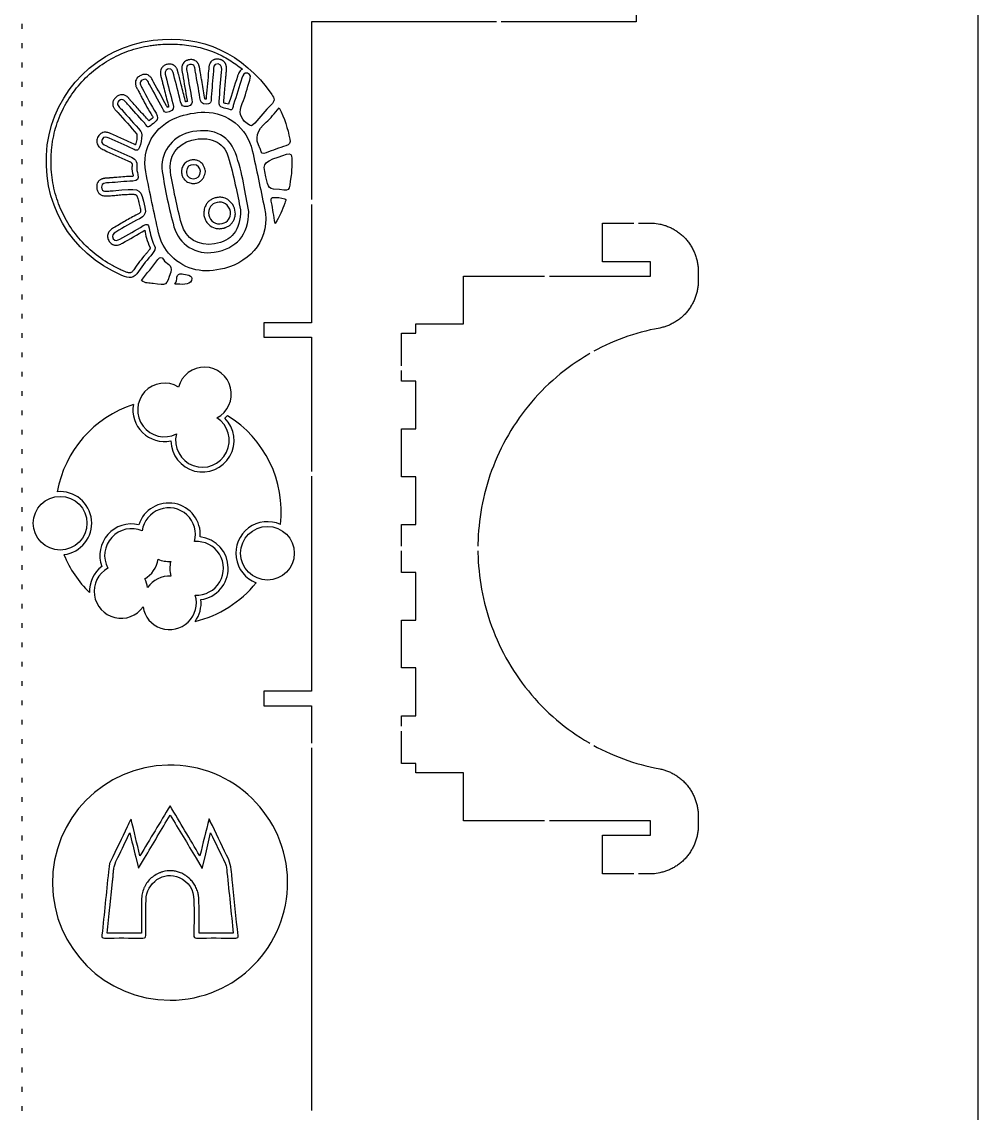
# Model space of a CAD drawing. Header units: millimetres. Extents: x 5931 to 6431, y -1362 to -140.
# Drawn here: x 6231.4 to 6431.4, y -778.2 to -550 of the extents above; entities that cross this region are included whole.
import ezdxf

# ---------------------------------------------------------------- set-up
doc = ezdxf.new("R2010")
doc.units = ezdxf.units.MM
doc.header["$MEASUREMENT"] = 0
for name, color, linetype, true_color in [('graveren', 220, 'Continuous', 0xff00b6), ('Snijden binnen', 160, 'Continuous', 0x0022ff), ('taglio', 98, 'Continuous', 0x004c00)]:
    doc.layers.add(name, color=color, linetype=linetype, true_color=true_color)

msp = doc.modelspace()

# ---------------------------------------------------------------- linework, layer by layer
at = {"layer": 'graveren'}
for points in [[(6269.74, -581.39), (6269.77, -581.2), (6269.72, -581.02)], [(6276.01, -590.33), (6276.02, -590.27), (6276.02, -590.22)]]:
    msp.add_lwpolyline(points, dxfattribs=at)
for centre in [(6239.37, -654.86), (6282.73, -661.14)]:
    msp.add_circle(centre, 5.61, dxfattribs=at)
for centre, start, end in [((6269.56, -627.84), 297.5398, 164.927), ((6261.2, -631.16), 58.4458, 296.2603), ((6269.13, -637.54), 166.0768, 57.4391), ((6262.08, -657.24), 344.9226, 172.0983), ((6254.29, -661.62), 66.6172, 207.8909), ((6267.92, -664.29), 266.9952, 94.2988), ((6254.29, -661.62), 299.4705, 352.0983), ((6262.08, -657.24), 246.6172, 274.2988), ((6267.92, -664.29), 164.9226, 196.6549), ((6252.1, -669.13), 119.4705, 325.1187), ((6262.25, -671.5), 86.9952, 145.1187), ((6252.1, -669.13), 8.5187, 27.8909), ((6262.25, -671.5), 188.5187, 16.6549)]:
    msp.add_arc(centre, 5.61, start, end, dxfattribs=at)
at = {"layer": 'graveren', "color": 18, "true_color": 0x000000}
for points in [[(6236.69, -575.73), (6238.11, -564.46), (6247.23, -555.23), (6258.85, -553.87)], [(6258.85, -553.87), (6269.25, -552.65), (6277.57, -556.56), (6283.62, -565.18)], [(6266.51, -558.93), (6265.44, -559.13), (6265.88, -560.16), (6265.99, -560.86)], [(6267.67, -560.52), (6267.54, -559.8), (6267.57, -558.74), (6266.51, -558.93)], [(6272.42, -558.82), (6271.36, -558.68), (6271.49, -559.64), (6271.42, -560.31)], [(6273.12, -560.54), (6273.18, -559.83), (6273.38, -558.96), (6272.42, -558.82)], [(6261.98, -559.87), (6261.13, -560.09), (6261.31, -560.8), (6261.49, -561.47)], [(6263.13, -561.08), (6262.97, -560.47), (6262.89, -559.64), (6261.98, -559.87)], [(6264.56, -566.72), (6264.12, -564.83), (6263.62, -562.96), (6263.13, -561.08)], [(6265.99, -560.86), (6266.27, -562.66), (6266.59, -564.45), (6266.93, -566.23)], [(6268.59, -565.9), (6268.35, -564.1), (6267.98, -562.32), (6267.67, -560.52)], [(6271.42, -560.31), (6271.25, -562.12), (6271.14, -563.94), (6270.94, -565.75)], [(6272.61, -566.68), (6272.78, -564.63), (6272.95, -562.58), (6273.12, -560.54)], [(6278.57, -560.76), (6277.79, -560.54), (6277.58, -561.18), (6277.4, -561.76)], [(6279.02, -562.22), (6279.21, -561.63), (6279.34, -560.99), (6278.57, -560.76)], [(6256.54, -562.18), (6255.73, -562.66), (6256.24, -563.3), (6256.54, -563.86)], [(6258.06, -563.1), (6257.74, -562.54), (6257.49, -561.62), (6256.54, -562.18)], [(6260.76, -568.05), (6259.85, -566.41), (6258.98, -564.74), (6258.06, -563.1)], [(6261.49, -561.47), (6261.99, -563.34), (6262.41, -565.24), (6262.94, -567.1)], [(6277.4, -561.76), (6276.81, -563.6), (6276.26, -565.47), (6275.62, -567.29)], [(6277.45, -567.08), (6278.13, -565.53), (6278.5, -563.85), (6279.02, -562.22)], [(6253.49, -567.25), (6253.01, -566.73), (6252.52, -565.76), (6251.67, -566.55)], [(6256.54, -563.86), (6257.5, -565.61), (6258.35, -567.42), (6259.43, -569.1)], [(6269.98, -567.21), (6269, -567.2), (6268.71, -566.82), (6268.59, -565.9)], [(6270.94, -565.75), (6270.87, -566.33), (6271.21, -567.23), (6269.98, -567.21)], [(6283.62, -565.18), (6284.21, -566.01), (6284.36, -566.58), (6283.49, -567.39)], [(6251.67, -566.55), (6250.91, -567.26), (6251.76, -567.81), (6252.19, -568.3)], [(6256.92, -571.04), (6255.74, -569.81), (6254.65, -568.49), (6253.49, -567.25)], [(6262.16, -568.86), (6261.19, -569.27), (6261.05, -568.58), (6260.76, -568.05)], [(6262.94, -567.1), (6263.19, -567.98), (6263.07, -568.48), (6262.16, -568.86)], [(6265.99, -567.68), (6265, -567.91), (6264.75, -567.54), (6264.56, -566.72)], [(6266.93, -566.23), (6267.1, -567.07), (6266.92, -567.46), (6265.99, -567.68)], [(6274.68, -568.3), (6273.92, -567.91), (6272.47, -568.25), (6272.61, -566.68)], [(6275.62, -567.29), (6275.47, -567.7), (6275.62, -568.79), (6274.68, -568.3)], [(6278.47, -571.29), (6276.96, -570.06), (6276.67, -568.85), (6277.45, -567.08)], [(6283.49, -567.39), (6282.25, -568.55), (6281.18, -569.89), (6280.08, -571.19)], [(6282.46, -571.01), (6283.42, -570.19), (6284.18, -569.12), (6285.16, -568.01)], [(6285.16, -568.01), (6286.36, -570.22), (6286.96, -572.33), (6287.41, -574.51)], [(6252.19, -568.3), (6253.53, -569.86), (6254.92, -571.38), (6256.27, -572.92)], [(6257.28, -581.4), (6256.35, -576.53), (6259.14, -571.68), (6263.78, -570)], [(6259.43, -569.1), (6260.44, -570.66), (6258.93, -571.05), (6258.31, -571.72)], [(6263.78, -570), (6265.66, -569.32), (6267.62, -568.94), (6269.63, -568.9)], [(6269.63, -568.9), (6274.4, -568.94), (6278.46, -572.15), (6279.55, -576.89)], [(6258.31, -571.72), (6257.6, -572.48), (6257.28, -571.42), (6256.92, -571.04)], [(6276.04, -577.42), (6274.55, -573.42), (6270.84, -571.99), (6266.26, -573.16)], [(6280.08, -571.19), (6279.53, -571.86), (6279.26, -571.95), (6278.47, -571.29)], [(6281.22, -576.56), (6279.93, -574.33), (6280.6, -572.59), (6282.46, -571.01)], [(6248.13, -574.61), (6247.8, -575.37), (6248.43, -575.65), (6248.96, -575.9)], [(6249.64, -574.34), (6249.09, -574.09), (6248.46, -573.85), (6248.13, -574.61)], [(6254.6, -576.6), (6252.94, -575.86), (6251.3, -575.08), (6249.64, -574.34)], [(6256.27, -572.92), (6256.75, -573.47), (6256.19, -576.6), (6255.54, -576.85)], [(6266.26, -573.16), (6262.72, -574.06), (6260.15, -577.58), (6260.72, -581.31)], [(6262.44, -581.37), (6261.92, -578.2), (6263.9, -575.47), (6266.91, -574.73)], [(6266.91, -574.73), (6270.51, -573.85), (6273.57, -575.03), (6274.54, -578.22)], [(6287.41, -574.51), (6287.57, -575.29), (6287.32, -575.69), (6286.58, -575.93)], [(6252.28, -603.05), (6241.42, -598.4), (6235.19, -587.56), (6236.69, -575.73)], [(6248.96, -575.9), (6250.61, -576.67), (6252.25, -577.46), (6253.93, -578.14)], [(6255.54, -576.85), (6255.29, -576.94), (6254.9, -576.74), (6254.6, -576.6)], [(6279.55, -576.89), (6280.48, -580.89), (6281.23, -584.93), (6282.13, -588.94)], [(6281.27, -576.73), (6281.26, -576.67), (6281.25, -576.61), (6281.22, -576.56)], [(6282.47, -577.4), (6281.75, -577.67), (6281.36, -577.51), (6281.27, -576.73)], [(6286.58, -575.93), (6285.2, -576.39), (6283.83, -576.88), (6282.47, -577.4)], [(6284.99, -578.28), (6287.99, -577.2), (6287.99, -577.2), (6287.8, -580.43)], [(6253.93, -578.14), (6254.98, -578.57), (6255.6, -579.1), (6255.41, -580.34)], [(6274.54, -578.22), (6275.73, -582.13), (6276.41, -586.2), (6277.11, -589.29)], [(6278.82, -589.65), (6278.08, -585.97), (6277.58, -581.54), (6276.04, -577.42)], [(6282.76, -583.83), (6281.63, -579.49), (6281.61, -579.5), (6284.99, -578.28)], [(6255.62, -581.9), (6255.87, -582.87), (6255.58, -583.28), (6254.54, -583.32)], [(6255.41, -580.34), (6255.33, -580.84), (6255.49, -581.4), (6255.62, -581.9)], [(6259.96, -594.14), (6259.03, -589.9), (6258.1, -585.66), (6257.28, -581.4)], [(6260.72, -581.31), (6261.32, -585.19), (6262.14, -589.06), (6263.18, -592.85)], [(6264.74, -592.21), (6263.81, -588.64), (6263.04, -585.01), (6262.44, -581.37)], [(6287.8, -580.43), (6287.77, -581.01), (6287.81, -581.61), (6287.7, -582.17)], [(6249.62, -583.67), (6248.92, -583.72), (6247.96, -583.62), (6248.01, -584.58)], [(6254.54, -583.32), (6252.9, -583.37), (6251.26, -583.55), (6249.62, -583.67)], [(6284, -584.98), (6283.22, -584.92), (6282.95, -584.57), (6282.76, -583.83)], [(6287.7, -582.17), (6287.03, -585.82), (6287.91, -585.29), (6284, -584.98)], [(6248.01, -584.58), (6248.07, -585.69), (6249.09, -585.4), (6249.82, -585.36)], [(6249.82, -585.36), (6250.64, -585.32), (6251.46, -585.23), (6252.28, -585.16)], [(6252.28, -585.16), (6256.28, -584.87), (6256.2, -584.89), (6257.1, -588.76)], [(6257.1, -588.76), (6257.41, -590.08), (6257.03, -590.63), (6255.94, -591.19)], [(6283.6, -587.81), (6283.54, -587.44), (6283.3, -586.8), (6283.79, -586.75)], [(6284.32, -592.15), (6284.06, -590.56), (6283.82, -589.19), (6283.6, -587.81)], [(6283.79, -586.75), (6284.64, -586.67), (6285.55, -586.79), (6286.38, -587.01)], [(6286.36, -587.92), (6285.85, -589.35), (6285.3, -590.76), (6284.32, -592.15)], [(6286.38, -587.01), (6286.82, -587.13), (6286.46, -587.63), (6286.36, -587.92)], [(6271.6, -598.19), (6276.2, -597.45), (6278.82, -594.59), (6278.82, -589.65)], [(6277.11, -589.29), (6277.13, -593.68), (6275.22, -595.85), (6271.65, -596.43)], [(6282.13, -588.94), (6283.52, -595.09), (6279.37, -600.15), (6273.73, -601.57)], [(6255.94, -591.19), (6254.27, -592.03), (6252.67, -593.03), (6251.04, -593.96)], [(6251.88, -595.44), (6253.51, -594.5), (6255.16, -593.6), (6256.76, -592.62)], [(6256.76, -592.62), (6257.55, -592.14), (6257.89, -592.3), (6258.02, -593.18)], [(6258.02, -593.18), (6258.21, -594.4), (6258.47, -595.62), (6259.06, -596.71)], [(6263.18, -592.85), (6264.22, -596.66), (6267.87, -598.8), (6271.6, -598.19)], [(6271.65, -596.43), (6268.35, -596.98), (6265.59, -595.43), (6264.74, -592.21)], [(6251.04, -593.96), (6250.49, -594.28), (6250.02, -594.67), (6250.49, -595.36)], [(6250.49, -595.36), (6250.88, -595.94), (6251.39, -595.72), (6251.88, -595.44)], [(6262.52, -598.89), (6261.2, -597.55), (6260.36, -595.95), (6259.96, -594.14)], [(6259.06, -596.71), (6259.45, -597.44), (6259.11, -597.92), (6258.69, -598.45)], [(6258.69, -598.45), (6257.69, -599.68), (6256.59, -600.86), (6255.76, -602.2)], [(6256.38, -604.1), (6257.53, -602.63), (6258.69, -601.18), (6259.8, -599.71)], [(6259.8, -599.71), (6260.26, -599.1), (6260.65, -599.14), (6260.98, -599.73)], [(6260.98, -599.73), (6261.47, -600.61), (6263, -600.77), (6262.5, -602.36)], [(6273.73, -601.57), (6269.48, -602.64), (6265.7, -602.12), (6262.52, -598.89)], [(6255.76, -602.2), (6254.81, -603.75), (6253.81, -603.7), (6252.28, -603.05)], [(6262.5, -602.36), (6261.63, -605.14), (6261.66, -605.23), (6258.82, -604.74)], [(6263.36, -604.85), (6264.06, -604.07), (6263.35, -602.45), (6264.9, -602.72)], [(6258.82, -604.74), (6258.04, -604.61), (6257.17, -604.75), (6256.38, -604.1)], [(6266.84, -604.08), (6266.38, -605.23), (6264.77, -604.84), (6263.36, -604.85)], [(6264.9, -602.72), (6265.59, -602.85), (6267.31, -602.91), (6266.84, -604.08)]]:
    msp.add_open_spline(points, degree=3, dxfattribs=at)
at = {"layer": 'graveren'}
for points, knots in [([(6269.72, -581.02), (6269.68, -580.85), (6269.58, -580.49), (6269.29, -579.88), (6268.8, -579.33), (6268.09, -578.96), (6267.35, -578.85), (6266.62, -578.91), (6265.86, -579.19), (6265.19, -579.78), (6264.87, -580.49), (6264.78, -581.05), (6264.77, -581.43), (6264.8, -581.81), (6264.92, -582.31), (6265.15, -582.78), (6265.5, -583.16), (6265.83, -583.42), (6266.25, -583.64), (6266.7, -583.76), (6267.08, -583.81), (6267.41, -583.81), (6267.87, -583.77), (6268.46, -583.56), (6269.04, -583.1), (6269.52, -582.37), (6269.68, -581.77), (6269.74, -581.39)], [0, 0, 0, 0, 0.534005, 1.120938, 2.001426, 2.725248, 3.480665, 4.200056, 4.916384, 5.877104, 6.831728, 7.201813, 7.571899, 7.959501, 8.347103, 9.118879, 9.503157, 9.887435, 10.394403, 10.90137, 11.28345, 11.536634, 11.910633, 12.658533, 13.392735, 14.097113, 15.246449, 15.246449, 15.246449, 15.246449]), ([(6276.02, -590.22), (6276.02, -589.66), (6275.78, -588.56), (6274.83, -587.35), (6273.72, -586.78), (6272.93, -586.67), (6272.45, -586.71), (6272.13, -586.75), (6271.79, -586.83), (6271.32, -586.98), (6270.76, -587.27), (6270.2, -587.76), (6269.82, -588.33), (6269.58, -588.92), (6269.49, -589.37), (6269.45, -589.69), (6269.43, -589.89), (6269.43, -590.09), (6269.44, -590.5), (6269.57, -591.09), (6269.92, -591.81), (6270.59, -592.62), (6271.42, -593.09), (6272.21, -593.25), (6272.55, -593.27), (6272.82, -593.26), (6273.07, -593.24), (6273.32, -593.2), (6273.56, -593.15), (6273.74, -593.1), (6273.91, -593.05), (6274.13, -592.96), (6274.4, -592.83), (6274.8, -592.59), (6275.23, -592.2), (6275.63, -591.64), (6275.89, -591), (6275.98, -590.55), (6276.01, -590.33)], [0, 0, 0, 0, 1.685547, 3.286743, 4.511393, 5.34051, 5.646916, 5.953322, 6.319849, 6.686375, 7.449691, 8.176191, 8.906589, 9.49359, 10.080591, 10.272994, 10.465396, 10.673473, 10.88155, 11.693896, 12.478134, 13.262372, 14.837452, 15.247399, 15.657346, 15.858156, 16.058967, 16.43258, 16.613644, 16.794708, 16.975771, 17.156835, 17.50974, 17.862644, 18.552526, 19.242407, 19.925405, 20.608403, 20.608403, 20.608403, 20.608403])]:
    msp.add_open_spline(points, degree=3, knots=knots, dxfattribs=at)
for points in [[(6261.92, -705.42), (6248.69, -705.63), (6237.58, -716.51), (6237.76, -730.34)], [(6286.94, -729.75), (6286.8, -716.16), (6275.59, -705.2), (6261.92, -705.42)], [(6262.37, -713.94), (6260.26, -717.43), (6258.19, -720.87), (6256.05, -724.42)], [(6268.59, -724.42), (6266.5, -720.89), (6264.46, -717.46), (6262.37, -713.94)], [(6253.41, -718.34), (6252.25, -720.72), (6251.12, -723.12), (6249.94, -725.48)], [(6254.24, -716.75), (6253.85, -717.28), (6253.66, -717.83), (6253.41, -718.34)], [(6256.05, -724.42), (6255.43, -721.81), (6254.85, -719.33), (6254.24, -716.75)], [(6270.51, -716.69), (6269.87, -719.27), (6269.25, -721.76), (6268.59, -724.42)], [(6270.78, -717.2), (6270.72, -717.06), (6270.64, -716.92), (6270.51, -716.69)], [(6274.19, -724.3), (6273, -721.96), (6271.92, -719.57), (6270.78, -717.2)], [(6249.94, -725.48), (6249.56, -726.23), (6249.56, -727.01), (6249.48, -727.79)], [(6275.27, -728.3), (6275.23, -726.87), (6274.84, -725.58), (6274.19, -724.3)], [(6249.48, -727.79), (6249.01, -732.18), (6248.58, -736.57), (6248.12, -740.96)], [(6257.34, -733.69), (6257.4, -730), (6261.05, -727.49), (6264.29, -728.95)], [(6262.37, -754.6), (6276.21, -754.54), (6287.07, -743.3), (6286.94, -729.75)], [(6264.29, -728.95), (6266.29, -729.85), (6267.3, -731.5), (6267.34, -733.67)], [(6275.43, -729.93), (6275.38, -729.38), (6275.28, -728.84), (6275.27, -728.3)], [(6276.58, -741.11), (6276.19, -737.38), (6275.81, -733.66), (6275.43, -729.93)], [(6237.76, -730.34), (6237.93, -743.56), (6248.63, -754.56), (6262.37, -754.6)], [(6257.27, -741.05), (6257.27, -738.6), (6257.3, -736.14), (6257.34, -733.69)], [(6267.34, -733.67), (6267.4, -736.12), (6267.37, -738.58), (6267.35, -741.03)], [(6248.12, -740.96), (6248.07, -741.43), (6248.11, -741.62), (6248.67, -741.61)], [(6248.67, -741.61), (6251.35, -741.58), (6254.03, -741.59), (6256.7, -741.61)], [(6256.7, -741.61), (6257.16, -741.61), (6257.27, -741.5), (6257.27, -741.05)], [(6267.35, -741.03), (6267.34, -741.47), (6267.43, -741.62), (6267.9, -741.61)], [(6267.9, -741.61), (6270.64, -741.58), (6273.38, -741.59), (6276.11, -741.61)], [(6276.11, -741.61), (6276.51, -741.61), (6276.63, -741.52), (6276.58, -741.11)]]:
    msp.add_open_spline(points, degree=3, dxfattribs=at)
at = {"layer": 'Snijden binnen'}
for points in [[(6255.18, -724.66), (6255.76, -727.02), (6257.01, -724.93)], [(6267.84, -724.93), (6269.1, -727.03), (6269.67, -724.65)]]:
    msp.add_lwpolyline(points, dxfattribs=at)
for centre, radius, start, end in [((6262, -652.47), 23.61, 108.0082, 169.7989), ((6261.2, -631.16), 6.61, 169.9831, 281.502), ((6269.13, -637.54), 6.61, 180.8352, 44.766), ((6269.56, -627.84), 6.61, 310.2129, 316.8299), ((6262, -652.47), 23.61, 353.5464, 58.3725), ((6239.37, -654.86), 6.61, 276.7709, 95.3359), ((6262.08, -657.24), 6.61, 355.777, 161.8504), ((6282.73, -661.14), 6.61, 65.6091, 248.9866), ((6254.29, -661.62), 6.61, 76.8651, 199.9658), ((6267.92, -664.29), 6.61, 277.895, 83.4444), ((6262, -652.47), 23.61, 202.3079, 225.6562), ((6252.1, -669.13), 6.61, 127.3956, 181.9545), ((6262, -652.47), 23.61, 283.6821, 321.0493), ((6262.25, -671.5), 6.61, 323.7967, 5.7551)]:
    msp.add_arc(centre, radius, start, end, dxfattribs=at)
for points, knots in [([(6254.91, -601.67), (6254.82, -601.83), (6254.65, -602.07), (6254.39, -602.32), (6254.17, -602.45), (6253.94, -602.49), (6253.68, -602.47), (6253.33, -602.39), (6252.92, -602.24), (6251.87, -601.79), (6249.61, -600.68), (6246.42, -598.52), (6243.17, -595.34), (6240.59, -591.65), (6238.73, -587.56), (6237.62, -583.12), (6237.41, -579.66), (6237.52, -577.31), (6237.63, -576.14), (6237.79, -574.98), (6238.22, -572.75), (6239.02, -570.23), (6240.32, -567.52), (6241.86, -564.96), (6244.21, -562.05), (6247.62, -559.11), (6251.54, -556.82), (6255.15, -555.54), (6257.79, -555.01), (6259.29, -554.82), (6261.36, -554.64), (6264.34, -554.62), (6268.16, -555.18), (6271.64, -556.29), (6274.77, -557.88), (6276.61, -559.2), (6277.48, -559.91)], [34.534413, 34.534413, 34.534413, 34.534413, 35.065164, 35.40737, 35.623127, 35.823755, 36.11369, 36.381158, 36.898496, 37.438033, 39.809845, 44.429084, 48.93865, 53.398646, 57.864678, 62.392707, 67.043823, 68.240429, 69.437034, 70.587867, 71.7387, 76.254248, 78.491791, 80.729334, 85.200871, 89.672407, 94.1855, 98.770606, 101.107825, 102.251841, 103.306572, 107.346823, 111.167525, 114.868104, 118.266786, 121.652511, 121.652511, 121.652511, 121.652511]), ([(6265.53, -566.49), (6265.4, -565.93), (6265.13, -564.82), (6264.75, -563.32), (6264.45, -562.17), (6264.24, -561.39), (6264.13, -560.97), (6264.07, -560.71), (6264.05, -560.63), (6264.03, -560.55), (6264, -560.44), (6263.97, -560.32), (6263.93, -560.2), (6263.9, -560.1), (6263.87, -560), (6263.81, -559.86), (6263.71, -559.67), (6263.57, -559.45), (6263.4, -559.27), (6263.24, -559.14), (6263.09, -559.04), (6262.94, -558.97), (6262.72, -558.88), (6262.45, -558.83), (6262.14, -558.83), (6261.85, -558.87), (6261.56, -558.95), (6261.15, -559.11), (6260.85, -559.35), (6260.64, -559.61), (6260.56, -559.74), (6260.49, -559.88), (6260.38, -560.15), (6260.33, -560.46), (6260.34, -560.79), (6260.36, -560.99), (6260.39, -561.17), (6260.43, -561.37), (6260.48, -561.58), (6260.55, -561.81), (6260.6, -562.01), (6260.65, -562.2), (6260.72, -562.47), (6260.8, -562.81), (6260.94, -563.36), (6261.32, -564.88), (6261.66, -566.27), (6261.98, -567.38)], [172.08062, 172.08062, 172.08062, 172.08062, 173.796047, 175.511474, 176.73417, 177.345518, 177.956865, 178.03988, 178.122894, 178.205909, 178.288923, 178.476761, 178.570679, 178.664598, 178.780094, 178.895591, 179.126584, 179.410917, 179.69525, 179.863458, 180.031665, 180.208653, 180.38564, 180.74026, 181.01936, 181.29846, 181.619757, 181.941053, 182.598488, 182.762012, 182.925536, 183.080356, 183.235176, 183.777689, 184.003035, 184.22838, 184.383604, 184.538828, 184.849276, 185.051316, 185.253357, 185.455398, 185.657439, 186.081118, 186.504797, 187.352155, 190.795079, 190.795079, 190.795079, 190.795079]), ([(6269.58, -565.77), (6269.5, -565.18), (6269.32, -564), (6269.07, -562.66), (6268.9, -561.74), (6268.81, -561.26), (6268.74, -560.85), (6268.68, -560.53), (6268.64, -560.33), (6268.62, -560.18), (6268.61, -560.08), (6268.59, -559.98), (6268.57, -559.84), (6268.55, -559.69), (6268.52, -559.53), (6268.49, -559.4), (6268.46, -559.27), (6268.39, -559.08), (6268.32, -558.9), (6268.23, -558.73), (6268.15, -558.62), (6268.07, -558.5), (6267.91, -558.33), (6267.7, -558.17), (6267.45, -558.04), (6267.21, -557.96), (6266.95, -557.91), (6266.61, -557.9), (6266.33, -557.94), (6266.13, -557.99), (6266.03, -558.02), (6265.92, -558.06), (6265.7, -558.15), (6265.4, -558.34), (6265.09, -558.68), (6264.92, -559.03), (6264.83, -559.37), (6264.8, -559.67), (6264.81, -559.95), (6264.85, -560.27), (6264.91, -560.56), (6264.96, -560.81), (6264.99, -560.94), (6265, -561.01)], [151.820548, 151.820548, 151.820548, 151.820548, 153.616457, 155.412365, 155.907017, 156.401669, 156.896321, 157.143647, 157.390973, 157.491927, 157.59288, 157.693834, 157.794788, 158.035213, 158.155426, 158.275639, 158.423148, 158.570658, 158.865676, 159.006239, 159.146801, 159.287364, 159.427926, 159.847574, 160.066571, 160.285567, 160.582583, 160.879598, 161.30094, 161.408506, 161.516071, 161.623637, 161.731203, 162.240067, 162.667869, 163.095672, 163.404948, 163.714223, 163.992865, 164.271506, 164.667317, 164.865223, 165.063129, 165.063129, 165.063129, 165.063129]), ([(6273.6, -566.76), (6273.69, -565.67), (6273.83, -564.03), (6273.98, -562.26), (6274.05, -561.44), (6274.08, -561.1), (6274.1, -560.83), (6274.12, -560.56), (6274.15, -560.33), (6274.16, -560.16), (6274.16, -560.11), (6274.17, -560.05), (6274.17, -559.98), (6274.18, -559.89), (6274.18, -559.78), (6274.18, -559.67), (6274.17, -559.52), (6274.15, -559.39), (6274.13, -559.27), (6274.12, -559.2), (6274.1, -559.13), (6274.07, -559.04), (6274.03, -558.92), (6273.97, -558.78), (6273.91, -558.67), (6273.84, -558.58), (6273.79, -558.51), (6273.74, -558.44), (6273.66, -558.35), (6273.55, -558.25), (6273.41, -558.14), (6273.25, -558.05), (6273.09, -557.97), (6272.87, -557.89), (6272.64, -557.84), (6272.41, -557.82), (6272.2, -557.81), (6271.97, -557.82), (6271.73, -557.86), (6271.53, -557.93), (6271.29, -558.04), (6271.02, -558.24), (6270.79, -558.53), (6270.64, -558.82), (6270.55, -559.08), (6270.5, -559.32), (6270.47, -559.59), (6270.45, -559.88), (6270.44, -560.1), (6270.43, -560.21)], [130.852942, 130.852942, 130.852942, 130.852942, 134.138156, 135.780763, 136.191415, 136.602067, 136.807393, 137.012718, 137.42337, 137.478099, 137.532828, 137.587557, 137.642286, 137.751743, 137.861201, 137.970659, 138.080117, 138.299032, 138.371394, 138.443756, 138.516117, 138.588479, 138.733202, 138.877926, 139.045213, 139.128856, 139.2125, 139.301005, 139.389511, 139.566522, 139.746383, 139.926245, 140.103398, 140.28055, 140.629383, 140.810046, 140.990708, 141.249729, 141.508751, 141.70168, 141.894608, 142.296695, 142.698783, 142.991126, 143.283469, 143.514142, 143.744815, 144.074513, 144.404211, 144.404211, 144.404211, 144.404211]), ([(6258.93, -562.61), (6258.88, -562.52), (6258.76, -562.28), (6258.55, -561.88), (6258.21, -561.43), (6257.75, -561.12), (6257.26, -560.99), (6256.86, -561), (6256.51, -561.09), (6256.2, -561.22), (6255.88, -561.4), (6255.62, -561.61), (6255.44, -561.82), (6255.29, -562.04), (6255.15, -562.35), (6255.07, -562.83), (6255.14, -563.27), (6255.28, -563.62), (6255.38, -563.83), (6255.49, -564.02), (6255.57, -564.16), (6255.63, -564.26), (6255.8, -564.58), (6256.11, -565.17), (6257.04, -566.96), (6257.84, -568.47), (6258.59, -569.64)], [198.29861, 198.29861, 198.29861, 198.29861, 198.627029, 199.078653, 199.67107, 200.289454, 200.728208, 201.170676, 201.48018, 201.789683, 202.18683, 202.583976, 202.78704, 202.990103, 203.396244, 203.800792, 204.444342, 204.69135, 204.938358, 205.144553, 205.350748, 205.422094, 205.49344, 206.445565, 207.39769, 211.561979, 211.561979, 211.561979, 211.561979]), ([(6277.48, -559.91), (6277.4, -559.96), (6277.17, -560.11), (6276.88, -560.43), (6276.67, -560.81), (6276.54, -561.15), (6276.48, -561.35), (6276.44, -561.45)], [121.652511, 121.652511, 121.652511, 121.652511, 121.942208, 122.486182, 122.931335, 123.230202, 123.563329, 123.563329, 123.563329, 123.563329]), ([(6254.22, -566.57), (6254.18, -566.52), (6254.11, -566.43), (6253.95, -566.24), (6253.81, -566.07), (6253.67, -565.91), (6253.57, -565.82), (6253.48, -565.73), (6253.33, -565.61), (6253.11, -565.46), (6252.85, -565.34), (6252.61, -565.28), (6252.34, -565.24), (6251.99, -565.26), (6251.48, -565.42), (6251.07, -565.72), (6250.74, -566.07), (6250.53, -566.39), (6250.39, -566.75), (6250.35, -567.09), (6250.38, -567.35), (6250.42, -567.57), (6250.51, -567.83), (6250.65, -568.08), (6250.81, -568.29), (6250.99, -568.5), (6251.16, -568.68), (6251.32, -568.83), (6251.39, -568.91), (6251.43, -568.96)], [218.656572, 218.656572, 218.656572, 218.656572, 218.838352, 219.020132, 219.383692, 219.514623, 219.645555, 219.776486, 219.907418, 220.235022, 220.562626, 220.761861, 220.961095, 221.384893, 221.807082, 222.544895, 222.899512, 223.254128, 223.662851, 224.069003, 224.257412, 224.445821, 224.752469, 225.059117, 225.303776, 225.548434, 225.88161, 226.048197, 226.214785, 226.214785, 226.214785, 226.214785]), ([(6269.67, -566.18), (6269.66, -566.15), (6269.61, -566.02), (6269.59, -565.88), (6269.58, -565.77)], [151.4064855, 151.4064855, 151.4064855, 151.4064855, 151.4850073, 151.8205481, 151.8205481, 151.8205481, 151.8205481]), ([(6261.98, -567.38), (6262, -567.44), (6262.03, -567.55), (6262.05, -567.69), (6262.06, -567.76), (6262.06, -567.78)], [190.7950791, 190.7950791, 190.7950791, 190.7950791, 191.0005674, 191.1368416, 191.2117377, 191.2117377, 191.2117377, 191.2117377]), ([(6274.61, -567.21), (6274.41, -567.16), (6274.11, -567.11), (6273.77, -567.04), (6273.63, -566.99), (6273.6, -566.97)], [129.610041, 129.610041, 129.610041, 129.610041, 130.203878, 130.549488, 130.641698, 130.641698, 130.641698, 130.641698]), ([(6257.92, -570.72), (6257.91, -570.69), (6257.82, -570.57), (6257.72, -570.44), (6257.64, -570.35)], [213.0906103, 213.0906103, 213.0906103, 213.0906103, 213.1876769, 213.5571788, 213.5571788, 213.5571788, 213.5571788]), ([(6258.77, -570.03), (6258.76, -570.04), (6258.72, -570.11), (6258.52, -570.29), (6258.23, -570.49), (6258, -570.66), (6257.92, -570.72)], [211.996428, 211.996428, 211.996428, 211.996428, 212.030249, 212.237941, 212.788205, 213.09061, 213.09061, 213.09061, 213.09061]), ([(6258.59, -569.64), (6258.64, -569.72), (6258.71, -569.83), (6258.76, -569.97), (6258.77, -570.02), (6258.77, -570.03)], [211.5619791, 211.5619791, 211.5619791, 211.5619791, 211.8531365, 211.9557447, 211.9964279, 211.9964279, 211.9964279, 211.9964279]), ([(6255.01, -575.69), (6254.18, -575.32), (6252.53, -574.56), (6250.8, -573.76), (6249.8, -573.31), (6249.5, -573.21), (6249.17, -573.12), (6248.76, -573.08), (6248.31, -573.14), (6247.84, -573.37), (6247.46, -573.74), (6247.2, -574.2), (6247.04, -574.7), (6247.03, -575.24), (6247.19, -575.73), (6247.52, -576.2), (6248, -576.55), (6250.04, -577.5), (6251.86, -578.38), (6253.56, -579.07)], [234.653564, 234.653564, 234.653564, 234.653564, 237.377892, 240.10222, 240.38582, 240.669419, 241.041955, 241.414492, 241.884386, 242.409672, 242.943564, 243.462312, 243.985289, 244.523468, 245.050398, 245.517748, 246.248372, 246.795808, 252.293084, 252.293084, 252.293084, 252.293084]), ([(6255.43, -573.48), (6255.44, -573.53), (6255.46, -573.81), (6255.42, -574.47), (6255.29, -575.17), (6255.14, -575.64), (6255.11, -575.74)], [232.258599, 232.258599, 232.258599, 232.258599, 232.410937, 233.089759, 234.24343, 234.549867, 234.549867, 234.549867, 234.549867]), ([(6253.56, -579.07), (6253.64, -579.1), (6253.81, -579.18), (6254.03, -579.29), (6254.19, -579.4), (6254.3, -579.5), (6254.37, -579.58), (6254.41, -579.67), (6254.43, -579.77), (6254.44, -579.86), (6254.44, -580), (6254.43, -580.11), (6254.42, -580.19)], [252.293084, 252.293084, 252.293084, 252.293084, 252.56234, 252.831597, 253.042598, 253.153956, 253.265314, 253.36445, 253.463587, 253.549291, 253.634996, 253.884166, 253.884166, 253.884166, 253.884166]), ([(6254.42, -580.19), (6254.4, -580.31), (6254.38, -580.54), (6254.39, -580.88), (6254.43, -581.2), (6254.48, -581.47), (6254.53, -581.71), (6254.58, -581.9), (6254.64, -582.1), (6254.67, -582.24), (6254.68, -582.3)], [253.884166, 253.884166, 253.884166, 253.884166, 254.236107, 254.588048, 254.897384, 255.20672, 255.412668, 255.618617, 255.824565, 256.030513, 256.030513, 256.030513, 256.030513]), ([(6254.5, -582.32), (6253.96, -582.33), (6252.88, -582.4), (6251.5, -582.51), (6250.52, -582.59), (6250, -582.64), (6249.7, -582.66), (6249.49, -582.68), (6249.32, -582.68), (6249.19, -582.69), (6249.09, -582.69), (6248.98, -582.7), (6248.86, -582.71), (6248.75, -582.72), (6248.58, -582.74), (6248.41, -582.78), (6248.23, -582.83), (6248.06, -582.89), (6247.86, -582.99), (6247.65, -583.12), (6247.49, -583.27), (6247.35, -583.42), (6247.24, -583.59), (6247.09, -583.88), (6247.02, -584.2), (6247.01, -584.52), (6247.02, -584.73), (6247.04, -584.93), (6247.11, -585.23), (6247.26, -585.59), (6247.54, -585.94), (6247.86, -586.17), (6248.18, -586.32), (6248.57, -586.41), (6248.94, -586.43), (6249.28, -586.41), (6249.49, -586.39), (6249.69, -586.38), (6249.81, -586.37), (6249.87, -586.36)], [256.209894, 256.209894, 256.209894, 256.209894, 257.834767, 259.459639, 260.35314, 260.79989, 261.023265, 261.24664, 261.441334, 261.538681, 261.636028, 261.750187, 261.864345, 261.978504, 262.092662, 262.37216, 262.511909, 262.651658, 262.916348, 263.181038, 263.378908, 263.576778, 263.784586, 263.992395, 264.559172, 264.760214, 264.961257, 265.172326, 265.383396, 265.881667, 266.30849, 266.735314, 267.049447, 267.36358, 267.927396, 268.15583, 268.384264, 268.564872, 268.74548, 268.74548, 268.74548, 268.74548]), ([(6252.36, -586.15), (6252.69, -586.13), (6253.26, -586.09), (6254, -586.05), (6254.48, -586.05), (6254.82, -586.07), (6255.01, -586.1), (6255.15, -586.14), (6255.21, -586.17), (6255.25, -586.2), (6255.3, -586.24), (6255.35, -586.31), (6255.41, -586.41), (6255.47, -586.55), (6255.58, -586.82), (6255.68, -587.15), (6255.78, -587.54), (6255.88, -587.95), (6255.99, -588.43), (6256.08, -588.8), (6256.12, -588.99)], [0, 0, 0, 0, 1.002923, 1.719871, 2.231448, 2.442748, 2.734037, 2.805633, 2.877228, 2.922807, 2.968386, 3.066419, 3.164452, 3.337838, 3.511223, 4.029532, 4.374336, 4.719139, 5.292279, 5.865419, 5.865419, 5.865419, 5.865419]), ([(6255.49, -590.29), (6254.63, -590.73), (6252.98, -591.65), (6251.35, -592.63), (6250.54, -593.1)], [7.529627, 7.529627, 7.529627, 7.529627, 10.401122, 13.216208, 13.216208, 13.216208, 13.216208]), ([(6256.12, -588.99), (6256.15, -589.1), (6256.19, -589.3), (6256.21, -589.55), (6256.19, -589.71), (6256.16, -589.81), (6256.09, -589.9), (6255.97, -590.01), (6255.76, -590.15), (6255.59, -590.24), (6255.49, -590.29)], [5.865419, 5.865419, 5.865419, 5.865419, 6.222712, 6.465109, 6.608267, 6.69322, 6.784526, 6.939647, 7.186308, 7.529627, 7.529627, 7.529627, 7.529627]), ([(6250.54, -593.1), (6250.39, -593.19), (6250.14, -593.34), (6249.72, -593.7), (6249.42, -594.13), (6249.3, -594.59), (6249.29, -594.89), (6249.32, -595.19), (6249.43, -595.54), (6249.64, -595.92), (6249.91, -596.25), (6250.18, -596.46), (6250.42, -596.59), (6250.62, -596.66), (6250.81, -596.71), (6251.17, -596.74), (6251.72, -596.66), (6252.15, -596.43), (6252.38, -596.3)], [13.216208, 13.216208, 13.216208, 13.216208, 13.749363, 14.102004, 14.850386, 15.291115, 15.519338, 15.747562, 16.187482, 16.627403, 17.037049, 17.446695, 17.655985, 17.865276, 18.063696, 18.262117, 18.931198, 19.712532, 19.712532, 19.712532, 19.712532]), ([(6257.08, -593.6), (6257.17, -594.16), (6257.41, -595.39), (6257.85, -596.58), (6258.18, -597.19)], [25.132229, 25.132229, 25.132229, 25.132229, 26.830063, 28.901919, 28.901919, 28.901919, 28.901919]), ([(6258.23, -597.33), (6258.23, -597.34), (6258.2, -597.41), (6258.15, -597.5), (6258.07, -597.61), (6257.89, -597.84), (6257.61, -598.19), (6256.93, -598.99), (6255.98, -600.11), (6255.24, -601.14), (6254.91, -601.67)], [29.056405, 29.056405, 29.056405, 29.056405, 29.101185, 29.254047, 29.38546, 29.516874, 30.118904, 30.720935, 32.662004, 34.534413, 34.534413, 34.534413, 34.534413]), ([(6258.18, -597.19), (6258.2, -597.22), (6258.22, -597.27), (6258.23, -597.32), (6258.23, -597.33)], [28.9019187, 28.9019187, 28.9019187, 28.9019187, 29.0351189, 29.0564046, 29.0564046, 29.0564046, 29.0564046]), ([(6250.47, -728.32), (6250.48, -728.02), (6250.53, -727.41), (6250.8, -726.19), (6251.15, -725.32), (6251.44, -724.76)], [108.508888, 108.508888, 108.508888, 108.508888, 109.426578, 110.344268, 112.232679, 112.232679, 112.232679, 112.232679]), ([(6268.48, -740.61), (6268.47, -739.81), (6268.47, -738.22), (6268.45, -736.45), (6268.43, -735.27), (6268.42, -734.71), (6268.41, -734.23), (6268.41, -733.86), (6268.4, -733.62), (6268.4, -733.44), (6268.38, -733.25), (6268.36, -733.03), (6268.33, -732.8), (6268.3, -732.62), (6268.25, -732.36), (6268.16, -731.98), (6267.93, -731.32), (6267.64, -730.7), (6267.27, -730.12), (6266.96, -729.72), (6266.62, -729.35), (6266.14, -728.89), (6265.47, -728.4), (6264.61, -727.95), (6263.72, -727.66), (6262.44, -727.46), (6261.35, -727.58), (6260.52, -727.84), (6260.26, -727.94), (6259.99, -728.06), (6259.44, -728.32), (6258.65, -728.81), (6257.77, -729.65), (6257.21, -730.48), (6256.87, -731.2), (6256.67, -731.77), (6256.53, -732.36), (6256.45, -732.87), (6256.42, -733.23), (6256.41, -733.44), (6256.4, -733.73), (6256.39, -734.15), (6256.38, -734.9), (6256.37, -735.86), (6256.37, -737.02), (6256.37, -738.22), (6256.38, -739.41), (6256.39, -740.21), (6256.39, -740.61)], [57.859667, 57.859667, 57.859667, 57.859667, 60.242857, 62.626048, 63.192702, 63.759355, 64.326009, 64.609336, 64.892663, 65.029322, 65.165981, 65.439299, 65.712617, 65.849276, 65.985935, 66.508184, 67.030433, 68.074932, 68.577454, 69.079976, 69.582498, 70.08502, 71.075214, 72.065408, 72.972212, 73.879015, 75.948289, 76.217727, 76.487165, 76.787239, 77.087314, 78.335178, 79.540506, 80.728071, 81.324622, 81.921172, 82.531817, 83.142462, 83.456744, 83.613886, 83.771027, 84.330564, 84.890101, 86.009175, 87.203128, 88.397081, 89.591033, 90.784986, 90.784986, 90.784986, 90.784986]), ([(6273.91, -725.93), (6273.97, -726.05), (6274.07, -726.32), (6274.16, -726.77), (6274.22, -727.3), (6274.25, -727.68), (6274.27, -727.89)], [37.627643, 37.627643, 37.627643, 37.627643, 38.036938, 38.484404, 38.994638, 39.632079, 39.632079, 39.632079, 39.632079]), ([(6249.22, -740.6), (6249.31, -739.69), (6249.5, -737.87), (6249.74, -735.59), (6249.92, -733.77), (6250.04, -732.63), (6250.13, -731.72), (6250.2, -731.04), (6250.27, -730.35), (6250.32, -729.84), (6250.36, -729.53), (6250.38, -729.42), (6250.39, -729.33), (6250.4, -729.25), (6250.41, -729.17), (6250.42, -729.08), (6250.44, -728.91), (6250.46, -728.66), (6250.47, -728.43), (6250.47, -728.32)], [96.162975, 96.162975, 96.162975, 96.162975, 98.910794, 101.658612, 103.032522, 104.406431, 105.093386, 105.78034, 106.467295, 107.15425, 107.323579, 107.408244, 107.492909, 107.577574, 107.662239, 107.746904, 107.831569, 108.170229, 108.508888, 108.508888, 108.508888, 108.508888])]:
    msp.add_open_spline(points, degree=3, knots=knots, dxfattribs=at)
for points in [[(6265, -561.01), (6265.28, -562.82), (6265.6, -564.62), (6265.95, -566.42)], [(6270.43, -560.21), (6270.34, -561.11), (6270.2, -562.92), (6270.04, -564.73), (6269.94, -565.63)], [(6261.63, -567.57), (6260.72, -565.92), (6259.85, -564.25), (6258.93, -562.61)], [(6276.44, -561.45), (6275.86, -563.29), (6275.32, -565.14), (6274.67, -566.96)], [(6269.94, -565.63), (6269.93, -565.73), (6269.92, -565.92), (6269.93, -566.11), (6269.93, -566.21)], [(6257.64, -570.35), (6257.05, -569.74), (6255.93, -568.46), (6254.8, -567.19), (6254.22, -566.57)], [(6261.81, -567.92), (6261.75, -567.8), (6261.7, -567.68), (6261.63, -567.57)], [(6262.01, -567.82), (6261.97, -567.85), (6261.9, -567.88), (6261.81, -567.92)], [(6262.06, -567.78), (6262.05, -567.79), (6262.03, -567.8), (6262.01, -567.82)], [(6265.6, -566.73), (6265.57, -566.65), (6265.55, -566.57), (6265.53, -566.49)], [(6265.76, -566.7), (6265.7, -566.72), (6265.64, -566.73), (6265.6, -566.73)], [(6265.98, -566.64), (6265.93, -566.66), (6265.86, -566.68), (6265.76, -566.7)], [(6265.95, -566.42), (6265.97, -566.5), (6265.98, -566.57), (6265.98, -566.64)], [(6269.72, -566.19), (6269.7, -566.19), (6269.68, -566.18), (6269.67, -566.18)], [(6269.93, -566.21), (6269.84, -566.21), (6269.77, -566.2), (6269.72, -566.19)], [(6273.6, -566.97), (6273.6, -566.94), (6273.6, -566.87), (6273.6, -566.8), (6273.6, -566.76)], [(6274.67, -566.96), (6274.65, -567.04), (6274.62, -567.13), (6274.61, -567.21)], [(6251.43, -568.96), (6252.75, -570.48), (6254.11, -571.97), (6255.43, -573.48)], [(6255.11, -575.74), (6255.07, -575.72), (6255.04, -575.71), (6255.01, -575.69)], [(6254.68, -582.3), (6254.62, -582.31), (6254.56, -582.31), (6254.5, -582.32)], [(6249.87, -586.36), (6250.28, -586.34), (6251.11, -586.28), (6251.94, -586.19), (6252.36, -586.15)], [(6252.38, -596.3), (6253.94, -595.4), (6255.53, -594.54), (6257.08, -593.6)], [(6257.01, -724.93), (6258.82, -721.88), (6260.58, -718.91), (6262.38, -715.88)], [(6262.38, -715.88), (6264.19, -718.89), (6265.99, -721.87), (6267.84, -724.93)], [(6251.44, -724.76), (6252.3, -723.06), (6253.11, -721.33), (6253.92, -719.61)], [(6253.92, -719.61), (6254.34, -721.27), (6254.75, -722.93), (6255.18, -724.66)], [(6269.67, -724.65), (6270.07, -722.95), (6270.46, -721.29), (6270.85, -719.63)], [(6270.85, -719.63), (6271.87, -721.74), (6272.87, -723.84), (6273.91, -725.93)], [(6274.27, -727.89), (6274.72, -732.13), (6275.14, -736.37), (6275.58, -740.61)], [(6256.39, -740.61), (6254, -740.59), (6251.61, -740.59), (6249.22, -740.6)], [(6275.58, -740.61), (6273.21, -740.58), (6270.84, -740.59), (6268.48, -740.61)]]:
    msp.add_open_spline(points, degree=3, dxfattribs=at)
at = {"layer": 'Snijden binnen', "color": 18, "true_color": 0x000000}
for points in [[(6265.78, -581.22), (6265.71, -582.19), (6266.31, -582.8), (6267.26, -582.81)], [(6267.31, -579.88), (6266.41, -579.85), (6265.84, -580.36), (6265.78, -581.22)], [(6267.26, -582.81), (6268.13, -582.82), (6268.61, -582.22), (6268.75, -581.24)], [(6268.75, -581.24), (6268.59, -580.54), (6268.23, -579.91), (6267.31, -579.88)], [(6272.66, -587.7), (6271.31, -587.8), (6270.5, -588.57), (6270.43, -589.95)], [(6275.02, -590.21), (6275.03, -588.76), (6273.91, -587.6), (6272.66, -587.7)], [(6270.43, -589.95), (6270.37, -591.25), (6271.47, -592.35), (6272.77, -592.26)], [(6272.77, -592.26), (6274.13, -592.17), (6274.88, -591.38), (6275.02, -590.21)]]:
    msp.add_open_spline(points, degree=3, dxfattribs=at)
at = {"layer": 'taglio'}
for p, q in [((6431.39, -1362.07), (6431.39, -140.24)), ((6359.86, -520.48), (6359.86, -550.01)), ((6231.36, -550.46), (6231.36, -551.46)), ((6330.62, -550.01), (6291.96, -550.01)), ((6291.96, -550.01), (6291.96, -587.18)), ((6359.86, -550.01), (6331.62, -550.01)), ((6231.36, -554.5), (6231.36, -555.5)), ((6231.36, -558.54), (6231.36, -559.54)), ((6231.36, -562.58), (6231.36, -563.58)), ((6231.36, -566.63), (6231.36, -567.63)), ((6231.36, -570.67), (6231.36, -571.67)), ((6231.36, -574.71), (6231.36, -575.71)), ((6231.36, -578.75), (6231.36, -579.75)), ((6231.36, -582.79), (6231.36, -583.79)), ((6231.36, -586.83), (6231.36, -587.83)), ((6291.96, -588.18), (6291.96, -612.98)), ((6231.36, -590.87), (6231.36, -591.87)), ((6352.84, -600.17), (6352.84, -592.09)), ((6352.84, -592.09), (6359.33, -592.09)), ((6360.33, -592.09), (6363.71, -592.09)), ((6231.36, -594.91), (6231.36, -595.91)), ((6231.36, -598.96), (6231.36, -599.96)), ((6362.84, -600.17), (6352.84, -600.17)), ((6362.84, -603.17), (6362.84, -600.17)), ((6231.36, -603), (6231.36, -604)), ((6323.75, -603.17), (6340.7, -603.17)), ((6341.7, -603.17), (6352.84, -603.17)), ((6352.84, -603.17), (6362.84, -603.17)), ((6231.36, -607.04), (6231.36, -608.04)), ((6231.36, -611.08), (6231.36, -612.08)), ((6291.96, -612.98), (6281.96, -612.98)), ((6281.96, -612.98), (6281.96, -615.98)), ((6231.36, -615.12), (6231.36, -616.12)), ((6281.96, -615.98), (6291.96, -615.98)), ((6291.96, -615.98), (6291.96, -644.01)), ((6231.36, -619.16), (6231.36, -620.16)), ((6231.36, -623.2), (6231.36, -624.2)), ((6231.36, -627.24), (6231.36, -628.24)), ((6231.36, -631.29), (6231.36, -632.29)), ((6231.36, -635.33), (6231.36, -636.33)), ((6231.36, -639.37), (6231.36, -640.37)), ((6231.36, -643.41), (6231.36, -644.41)), ((6291.96, -645.01), (6291.96, -690.01)), ((6231.36, -647.45), (6231.36, -648.45)), ((6231.36, -651.49), (6231.36, -652.49)), ((6231.36, -655.53), (6231.36, -656.53)), ((6231.36, -659.57), (6231.36, -660.57)), ((6231.36, -663.61), (6231.36, -664.61)), ((6231.36, -667.66), (6231.36, -668.66)), ((6231.36, -671.7), (6231.36, -672.7)), ((6231.36, -675.74), (6231.36, -676.74)), ((6231.36, -679.78), (6231.36, -680.78)), ((6231.36, -683.82), (6231.36, -684.82)), ((6231.36, -687.86), (6231.36, -688.86)), ((6291.96, -690.01), (6281.96, -690.01)), ((6281.96, -690.01), (6281.96, -693.01)), ((6231.36, -691.9), (6231.36, -692.9)), ((6281.96, -693.01), (6291.96, -693.01)), ((6291.96, -693.01), (6291.96, -700.84)), ((6231.36, -695.94), (6231.36, -696.94)), ((6231.36, -699.99), (6231.36, -700.99)), ((6291.96, -701.84), (6291.96, -777.67)), ((6231.36, -704.03), (6231.36, -705.03)), ((6231.36, -708.07), (6231.36, -709.07)), ((6231.36, -712.11), (6231.36, -713.11)), ((6231.36, -716.15), (6231.36, -717.15)), ((6340.7, -717.08), (6323.75, -717.08)), ((6352.84, -717.08), (6341.7, -717.08)), ((6362.84, -717.08), (6352.84, -717.08)), ((6362.84, -720.08), (6362.84, -717.08)), ((6231.36, -720.19), (6231.36, -721.19)), ((6352.84, -728.16), (6352.84, -720.08)), ((6352.84, -720.08), (6362.84, -720.08)), ((6231.36, -724.23), (6231.36, -725.23)), ((6231.36, -728.27), (6231.36, -729.27)), ((6359.33, -728.16), (6352.84, -728.16)), ((6363.71, -728.16), (6360.33, -728.16)), ((6231.36, -732.32), (6231.36, -733.32)), ((6231.36, -736.36), (6231.36, -737.36)), ((6231.36, -740.4), (6231.36, -741.4)), ((6231.36, -744.44), (6231.36, -745.44)), ((6231.36, -748.48), (6231.36, -749.48)), ((6231.36, -752.52), (6231.36, -753.52)), ((6231.36, -756.56), (6231.36, -757.56)), ((6231.36, -760.6), (6231.36, -761.6)), ((6231.36, -764.65), (6231.36, -765.65)), ((6231.36, -768.69), (6231.36, -769.69)), ((6231.36, -772.73), (6231.36, -773.73)), ((6231.36, -776.77), (6231.36, -777.77))]:
    msp.add_line(p, q, dxfattribs=at)
for points in [[(6363.71, -592.09), (6364.83, -592.31), (6365.02, -592.35), (6365.22, -592.4), (6365.42, -592.45), (6365.62, -592.51), (6365.82, -592.57), (6366.02, -592.63), (6366.22, -592.7), (6366.42, -592.78), (6366.61, -592.86), (6366.81, -592.94), (6367.01, -593.03), (6367.2, -593.12), (6367.4, -593.22), (6367.59, -593.32), (6367.78, -593.43), (6367.97, -593.54), (6368.16, -593.66), (6368.35, -593.78), (6368.53, -593.91), (6368.71, -594.04), (6368.89, -594.17), (6369.07, -594.31), (6369.24, -594.46), (6369.42, -594.61), (6369.58, -594.76), (6369.75, -594.91), (6369.91, -595.07), (6370.07, -595.24), (6370.22, -595.41), (6370.37, -595.58), (6370.52, -595.75), (6370.67, -595.93), (6370.8, -596.11), (6370.94, -596.3), (6371.07, -596.48), (6371.2, -596.68), (6371.32, -596.87), (6371.44, -597.06), (6371.55, -597.26), (6371.66, -597.46), (6371.76, -597.66), (6371.86, -597.87), (6371.95, -598.07), (6372.04, -598.28), (6372.13, -598.48), (6372.21, -598.69), (6372.28, -598.9), (6372.35, -599.11), (6372.42, -599.33), (6372.48, -599.54), (6372.54, -599.75), (6372.59, -599.96), (6372.63, -600.17), (6372.67, -600.39), (6372.71, -600.6), (6372.74, -600.81), (6372.77, -601.02), (6372.79, -601.23), (6372.81, -601.44), (6372.83, -601.64), (6372.84, -601.85), (6372.84, -602.06), (6372.85, -603.17)], [(6310.75, -621.92), (6310.75, -615.13), (6313.75, -615.13), (6313.75, -613.17), (6323.75, -613.17), (6323.75, -603.17)], [(6372.85, -603.17), (6372.85, -604.09), (6372.84, -604.29), (6372.84, -604.49), (6372.83, -604.7), (6372.81, -604.91), (6372.79, -605.12), (6372.77, -605.33), (6372.74, -605.54), (6372.71, -605.75), (6372.67, -605.96), (6372.63, -606.17), (6372.59, -606.38), (6372.54, -606.6), (6372.48, -606.81), (6372.42, -607.02), (6372.35, -607.23), (6372.28, -607.44), (6372.21, -607.65), (6372.13, -607.86), (6372.04, -608.07), (6371.95, -608.28), (6371.86, -608.48), (6371.76, -608.68), (6371.66, -608.89), (6371.55, -609.09), (6371.44, -609.28), (6371.32, -609.48), (6371.2, -609.67), (6371.07, -609.86), (6370.94, -610.05), (6370.8, -610.23), (6370.67, -610.41), (6370.52, -610.59), (6370.37, -610.77), (6370.22, -610.94), (6370.07, -611.11), (6369.91, -611.27), (6369.75, -611.43), (6369.58, -611.59), (6369.42, -611.74), (6369.24, -611.89), (6369.07, -612.03), (6368.89, -612.17), (6368.71, -612.31), (6368.53, -612.44), (6368.35, -612.56), (6368.16, -612.68), (6367.97, -612.8), (6367.78, -612.91), (6367.59, -613.02), (6367.4, -613.12), (6367.2, -613.22), (6367.01, -613.32), (6366.81, -613.41), (6366.61, -613.49), (6366.42, -613.57), (6366.22, -613.64), (6366.02, -613.71), (6365.82, -613.78), (6365.62, -613.84), (6365.42, -613.89), (6365.22, -613.95), (6365.02, -613.99), (6364.83, -614.04), (6363.71, -614.25), (6362.78, -614.45), (6361.85, -614.68), (6360.92, -614.92), (6359.99, -615.18), (6359.06, -615.47), (6358.14, -615.77), (6357.21, -616.1), (6356.28, -616.45), (6355.36, -616.82), (6354.44, -617.22), (6353.53, -617.63), (6352.62, -618.07), (6351.72, -618.53), (6351.03, -618.9)], [(6350.15, -619.39), (6349.93, -619.52), (6349.05, -620.04), (6348.18, -620.59), (6347.32, -621.16), (6346.47, -621.74), (6345.63, -622.35), (6344.8, -622.98), (6343.98, -623.64), (6343.18, -624.31), (6342.39, -624.99), (6341.61, -625.7), (6340.85, -626.43), (6340.11, -627.17), (6339.38, -627.94), (6338.67, -628.71), (6337.98, -629.51), (6337.31, -630.32), (6336.65, -631.14), (6336.01, -631.98), (6335.39, -632.84), (6334.8, -633.7), (6334.22, -634.58), (6333.66, -635.47), (6333.13, -636.37), (6332.61, -637.28), (6332.12, -638.2), (6331.65, -639.13), (6331.2, -640.06), (6330.77, -641), (6330.37, -641.95), (6329.98, -642.9), (6329.62, -643.86), (6329.28, -644.82), (6328.96, -645.78), (6328.67, -646.75), (6328.4, -647.72), (6328.14, -648.69), (6327.92, -649.66), (6327.71, -650.62), (6327.52, -651.59), (6327.35, -652.55), (6327.21, -653.52), (6327.08, -654.48), (6326.98, -655.43), (6326.89, -656.38), (6326.83, -657.33), (6326.78, -658.27), (6326.76, -659.2), (6326.75, -659.63)], [(6310.75, -659.63), (6310.75, -655.13), (6313.75, -655.13), (6313.75, -645.13), (6310.75, -645.13), (6310.75, -635.13), (6313.75, -635.13), (6313.75, -625.13), (6310.75, -625.13), (6310.75, -622.92)], [(6310.75, -697.33), (6310.75, -695.13), (6313.75, -695.13), (6313.75, -685.13), (6310.75, -685.13), (6310.75, -675.13), (6313.75, -675.13), (6313.75, -665.13), (6310.75, -665.13), (6310.75, -660.63)], [(6326.75, -660.63), (6326.76, -661.05), (6326.78, -661.99), (6326.83, -662.93), (6326.89, -663.87), (6326.98, -664.82), (6327.08, -665.78), (6327.21, -666.74), (6327.35, -667.7), (6327.52, -668.66), (6327.71, -669.63), (6327.92, -670.6), (6328.14, -671.57), (6328.4, -672.54), (6328.67, -673.5), (6328.96, -674.47), (6329.28, -675.43), (6329.62, -676.4), (6329.98, -677.35), (6330.37, -678.31), (6330.77, -679.25), (6331.2, -680.19), (6331.65, -681.13), (6332.12, -682.06), (6332.61, -682.98), (6333.13, -683.89), (6333.66, -684.78), (6334.22, -685.67), (6334.8, -686.55), (6335.39, -687.42), (6336.01, -688.27), (6336.65, -689.11), (6337.31, -689.93), (6337.98, -690.75), (6338.67, -691.54), (6339.38, -692.32), (6340.11, -693.08), (6340.85, -693.82), (6341.61, -694.55), (6342.39, -695.26), (6343.18, -695.95), (6343.98, -696.62), (6344.8, -697.27), (6345.63, -697.9), (6346.47, -698.51), (6347.32, -699.1), (6348.18, -699.67), (6349.05, -700.21), (6349.93, -700.74), (6350.15, -700.86)], [(6323.75, -717.08), (6323.75, -707.08), (6313.75, -707.08), (6313.75, -705.13), (6310.75, -705.13), (6310.75, -698.33)], [(6351.03, -701.35), (6351.72, -701.73), (6352.62, -702.19), (6353.53, -702.62), (6354.44, -703.04), (6355.36, -703.43), (6356.28, -703.8), (6357.21, -704.15), (6358.14, -704.48), (6359.06, -704.79), (6359.99, -705.07), (6360.92, -705.34), (6361.85, -705.58), (6362.78, -705.8), (6363.71, -706), (6364.83, -706.22), (6365.02, -706.26), (6365.22, -706.31), (6365.42, -706.36), (6365.62, -706.42), (6365.82, -706.48), (6366.02, -706.54), (6366.22, -706.61), (6366.42, -706.69), (6366.61, -706.77), (6366.81, -706.85), (6367.01, -706.94), (6367.2, -707.03), (6367.4, -707.13), (6367.59, -707.23), (6367.78, -707.34), (6367.97, -707.45), (6368.16, -707.57), (6368.35, -707.69), (6368.53, -707.82), (6368.71, -707.95), (6368.89, -708.08), (6369.07, -708.22), (6369.24, -708.37), (6369.42, -708.51), (6369.58, -708.67), (6369.75, -708.82), (6369.91, -708.98), (6370.07, -709.15), (6370.22, -709.32), (6370.37, -709.49), (6370.52, -709.66), (6370.67, -709.84), (6370.8, -710.02), (6370.94, -710.21), (6371.07, -710.39), (6371.2, -710.58), (6371.32, -710.78), (6371.44, -710.97), (6371.55, -711.17), (6371.66, -711.37), (6371.76, -711.57), (6371.86, -711.77), (6371.95, -711.98), (6372.04, -712.19), (6372.13, -712.39), (6372.21, -712.6), (6372.28, -712.81), (6372.35, -713.02), (6372.42, -713.23), (6372.48, -713.45), (6372.54, -713.66), (6372.59, -713.87), (6372.63, -714.08), (6372.67, -714.29), (6372.71, -714.51), (6372.74, -714.72), (6372.77, -714.93), (6372.79, -715.14), (6372.81, -715.35), (6372.83, -715.55), (6372.84, -715.76), (6372.84, -715.97), (6372.84, -717.08)], [(6372.84, -717.08), (6372.84, -718.2), (6372.84, -718.4), (6372.83, -718.61), (6372.81, -718.82), (6372.79, -719.03), (6372.77, -719.24), (6372.74, -719.45), (6372.71, -719.66), (6372.67, -719.87), (6372.63, -720.08), (6372.59, -720.29), (6372.54, -720.51), (6372.48, -720.72), (6372.42, -720.93), (6372.35, -721.14), (6372.28, -721.35), (6372.21, -721.56), (6372.13, -721.77), (6372.04, -721.98), (6371.95, -722.18), (6371.86, -722.39), (6371.76, -722.59), (6371.66, -722.79), (6371.55, -722.99), (6371.44, -723.19), (6371.32, -723.39), (6371.2, -723.58), (6371.07, -723.77), (6370.94, -723.96), (6370.8, -724.14), (6370.67, -724.32), (6370.52, -724.5), (6370.37, -724.68), (6370.22, -724.85), (6370.07, -725.02), (6369.91, -725.18), (6369.75, -725.34), (6369.58, -725.5), (6369.42, -725.65), (6369.24, -725.8), (6369.07, -725.94), (6368.89, -726.08), (6368.71, -726.22), (6368.53, -726.35), (6368.35, -726.47), (6368.16, -726.59), (6367.97, -726.71), (6367.78, -726.82), (6367.59, -726.93), (6367.4, -727.03), (6367.2, -727.13), (6367.01, -727.23), (6366.81, -727.31), (6366.61, -727.4), (6366.42, -727.48), (6366.22, -727.55), (6366.02, -727.62), (6365.82, -727.69), (6365.62, -727.75), (6365.42, -727.8), (6365.22, -727.86), (6365.02, -727.9), (6364.83, -727.95), (6363.71, -728.16)]]:
    msp.add_lwpolyline(points, dxfattribs=at)

doc.saveas('drawing.dxf')
